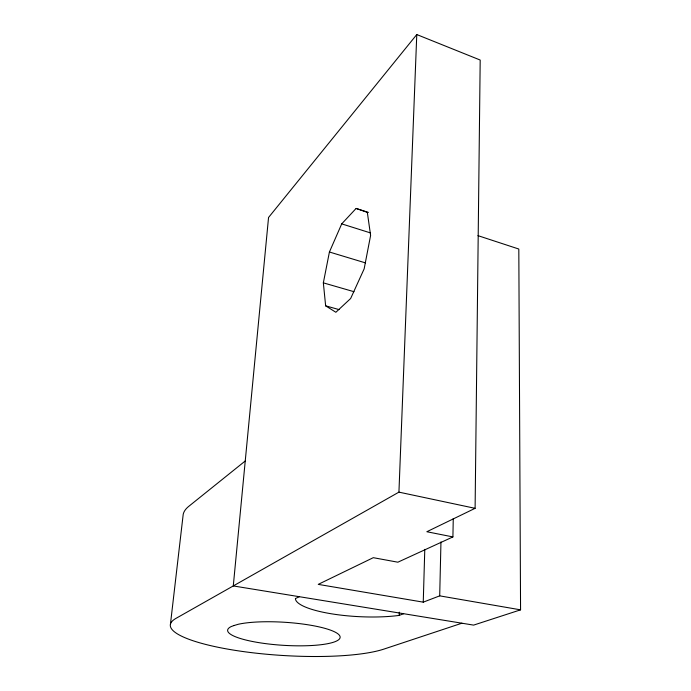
<?xml version="1.0" encoding="UTF-8"?>
<svg xmlns="http://www.w3.org/2000/svg" width="691" height="691" viewBox="0 0 691 691"><rect width="100%" height="100%" fill="white"/><g stroke="black" fill="none" stroke-linecap="round" stroke-linejoin="round"><path stroke-width="1.04" d="M453.261 518.57L452.907 536.916L426.822 531.733L475.106 508.326L480.193 60.039L416.777 34.55L268.549 217.484L233.282 585.933L473.603 625.113L520.565 609.842L518.811 249.028L477.956 235.64M452.907 536.916L397.869 562.198L373.287 557.68L318.223 584.379L423.255 602.155L439.701 595.858L440.962 541.934M423.255 602.155L424.784 549.371M299.315 596.713L295.411 598.579A64.505 15.142 2.9 0 0 331.594 613.824A64.505 15.142 2.9 0 0 399.182 615.405L399.303 612.174M461.847 623.23L384.066 649.048A113.531 23.321 3.6 0 1 239.613 651.043A113.531 23.321 3.6 0 1 175.937 618.402L398.932 492.139L416.777 34.55M170.435 624.223L183.193 514.441A109.256 32.062 4 0 1 188.764 506.348L245.115 461.087M356.115 208.44L367.327 212.362L370.609 235.432L364.157 268.859L350.648 298.503L335.869 312.272L325.642 305.837L323.345 282.852L329.417 252.008L341.717 223.875L356.115 208.44L368.424 212.413M399.182 615.405L403.63 613.729M439.701 595.858L520.565 609.842M398.932 492.139L475.106 508.326M325.642 305.837L339.143 309.62M323.345 282.852L353.999 291.706M329.417 252.008L365.591 262.925M341.717 223.875L370.29 232.858M234.05 625.519L231.209 626.556A56.36 11.54 3.6 0 0 288.13 645.575A56.36 11.54 3.6 0 0 332.984 631.108A56.36 11.54 3.6 0 0 238.326 624.258L234.05 625.519"/></g></svg>
